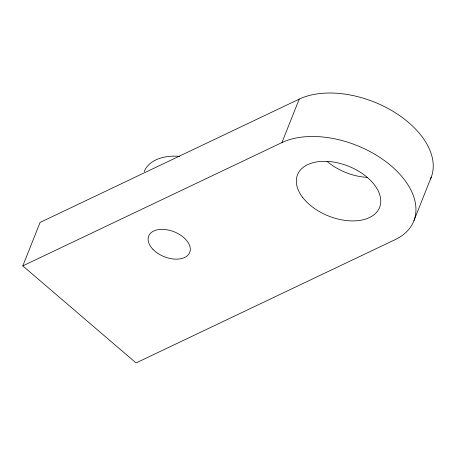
<?xml version="1.0" encoding="UTF-8"?>
<svg xmlns="http://www.w3.org/2000/svg" width="456" height="456" viewBox="0 0 456 456"><rect width="100%" height="100%" fill="white"/><g stroke="black" fill="none" stroke-linecap="round" stroke-linejoin="round"><path stroke-width="0.68" d="M22.8 265.894L281.911 142.591A80.986 49.185 21.7 0 1 391.322 166.001A80.986 49.185 21.7 0 1 395.164 239.639L136.053 362.936L22.8 265.894L40.099 222.42L299.21 99.123A80.986 49.185 21.7 0 1 393.562 111.663A80.986 49.185 21.7 0 1 430.487 178.969M281.911 142.591L299.21 99.123M413.968 220.579L431.268 177.105M367.536 177.39A44.175 26.83 21.7 0 1 327.049 161.344M144.193 171.701A50.063 30.404 21.7 0 1 179.493 156.322M302.733 197.499A44.175 26.83 21.7 0 0 375.824 213.134A44.175 26.83 21.7 0 0 337.052 162.712A44.175 26.83 21.7 0 0 302.733 197.499M152.948 249.358A22.087 13.412 21.7 0 0 188.995 253.827A22.087 13.412 21.7 0 0 165.648 229.579A22.087 13.412 21.7 0 0 152.948 249.358"/></g></svg>
